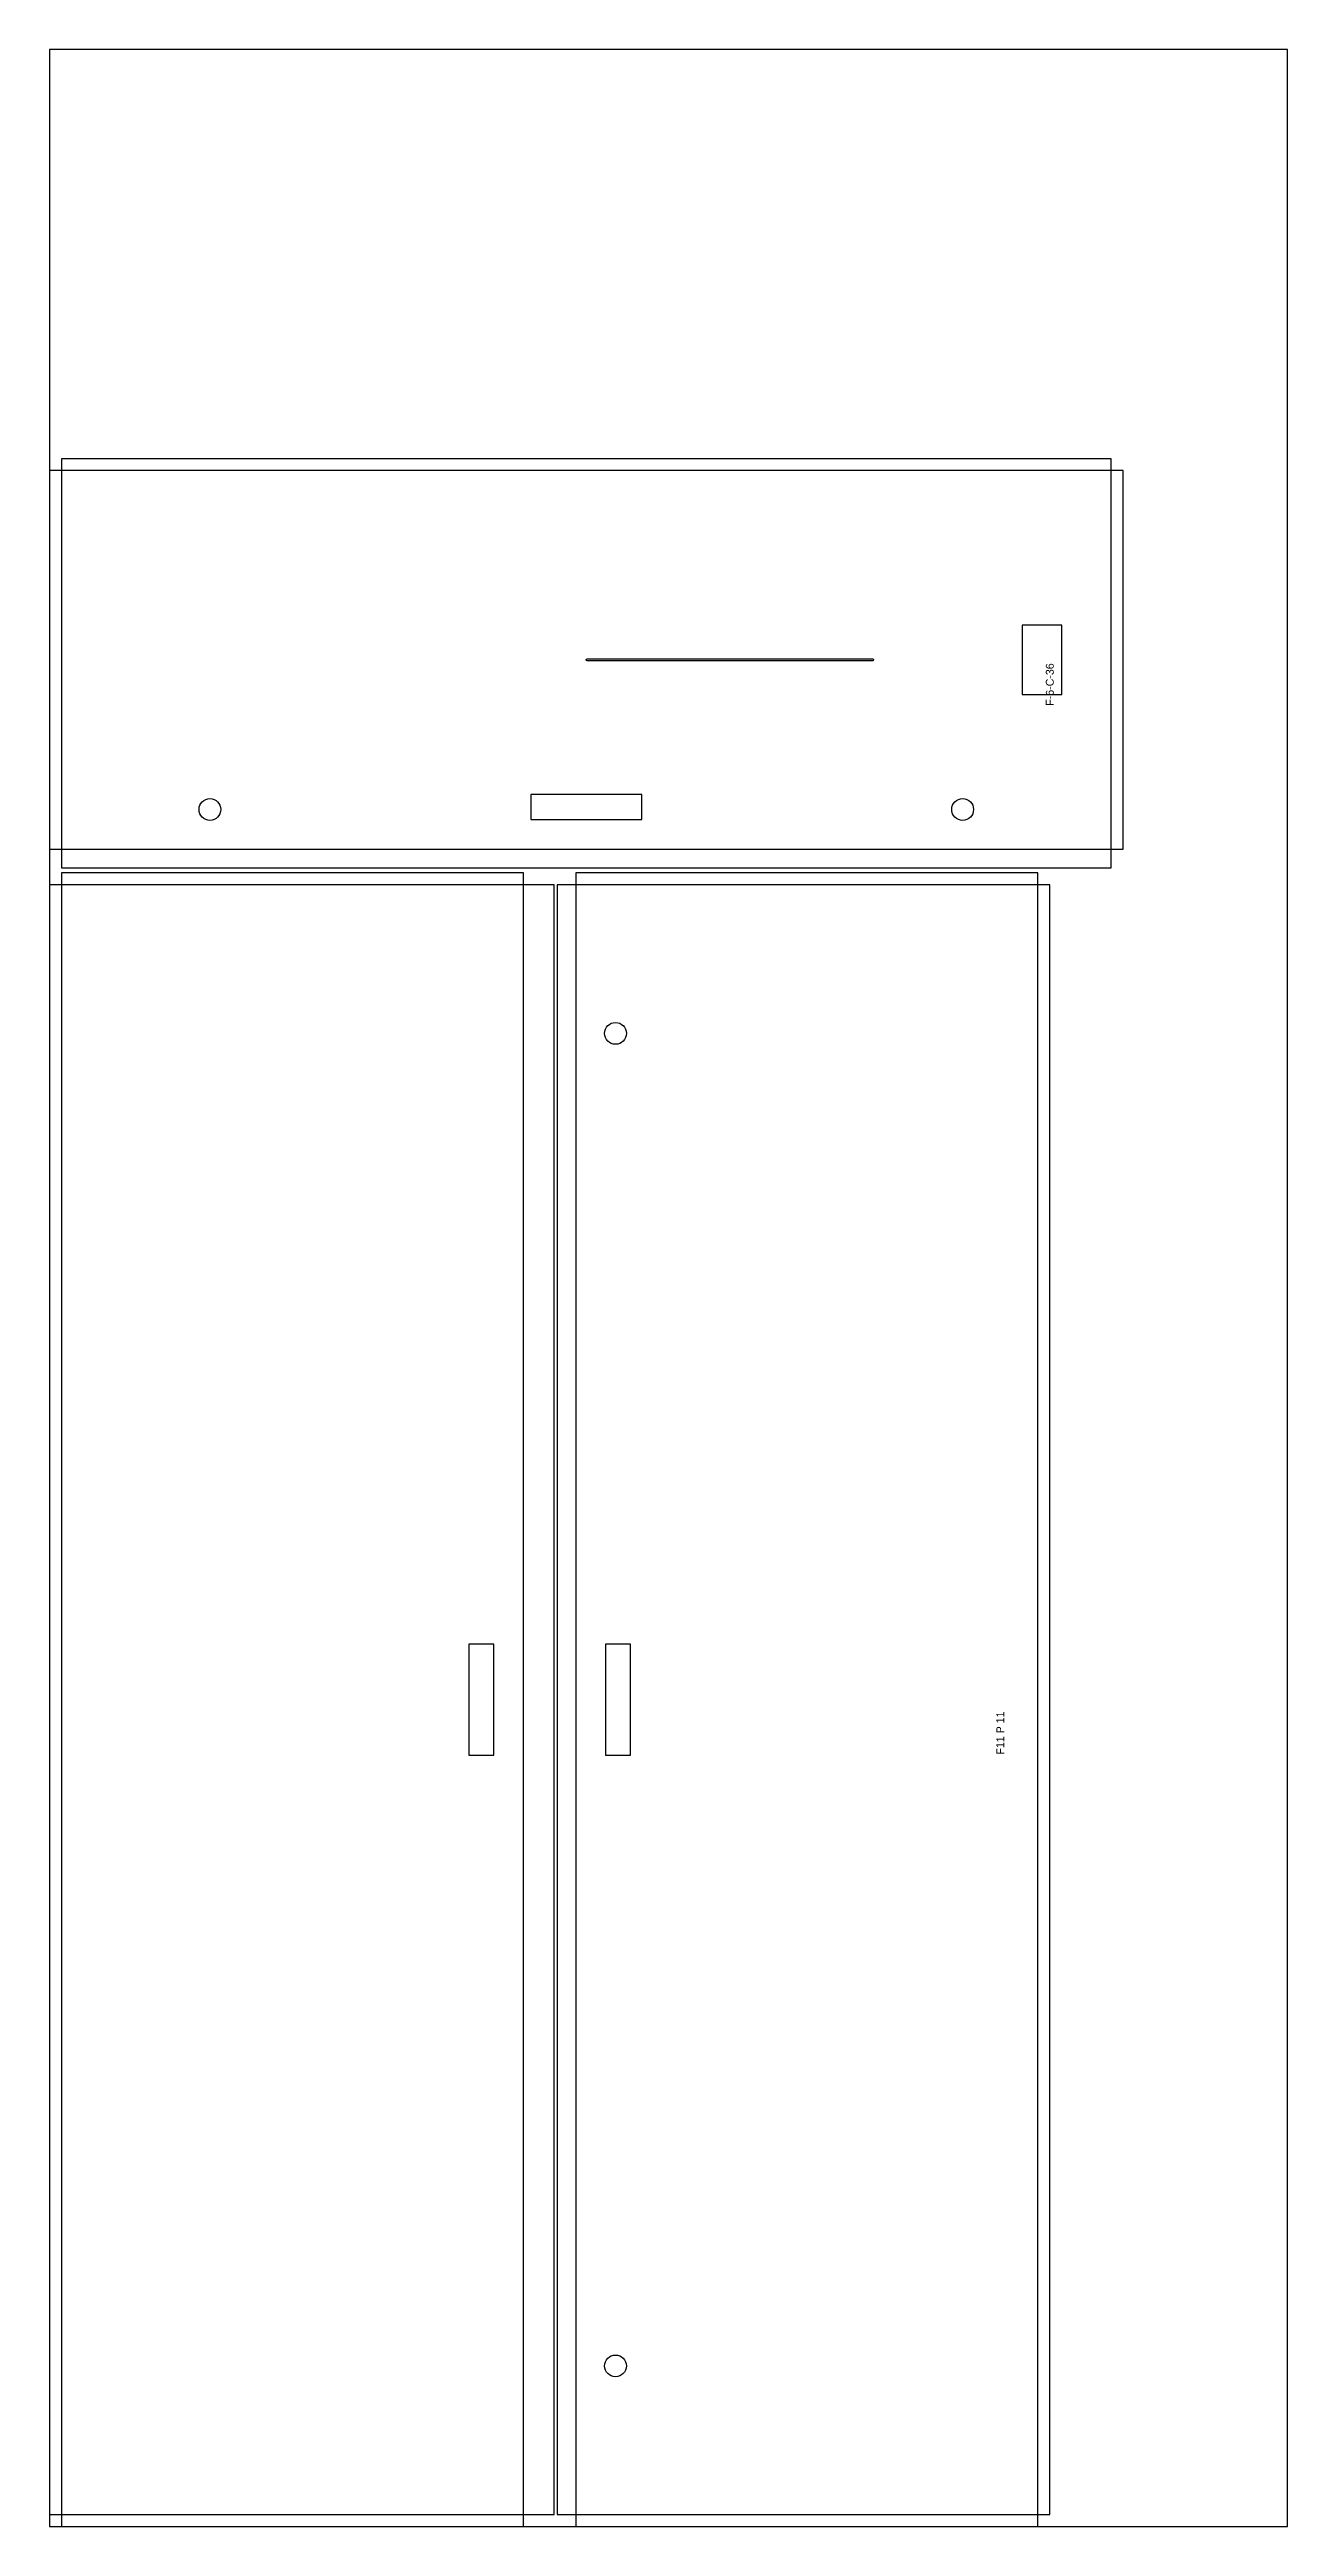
# Model space of a CAD drawing. Header units: metres. Extents: x 0 to 1250, y 0 to 2500.
import ezdxf
from ezdxf.enums import TextEntityAlignment as Align

# ---------------------------------------------------------------- set-up
doc = ezdxf.new("R2010")
doc.units = ezdxf.units.M
for name, color, linetype in [('BIN', 2, 'Continuous'), ('CUT', 4, 'Continuous'), ('DIMENSIONS', 1, 'Continuous')]:
    doc.layers.add(name, color=color, linetype=linetype)

msp = doc.modelspace()

# ---------------------------------------------------------------- linework, layer by layer
at = {"layer": 'BIN'}
msp.add_lwpolyline([(0, 0), (1250, 0), (1250, 2500), (0, 2500), (0, 0)], dxfattribs=at)
at = {"layer": 'CUT'}
for points in [[(1084, 1693), (1084, 2075), (0, 2075), (0, 1693), (1084, 1693)], [(1072, 1674), (1072, 2087), (12, 2087), (12, 1674), (1072, 1674)], [(1022, 1849), (1022, 1919), (982, 1919), (982, 1849), (1022, 1849)], [(542, 1884), (542, 1884.2), (542.1, 1884.4), (542.2, 1884.6), (542.3, 1884.7), (542.4, 1884.8), (542.6, 1884.9), (542.8, 1885), (543, 1885), (831, 1885), (831.2, 1885), (831.4, 1884.9), (831.6, 1884.8), (831.7, 1884.7), (831.8, 1884.6), (831.9, 1884.4), (832, 1884.2), (832, 1884), (832, 1883.8), (831.9, 1883.6), (831.8, 1883.4), (831.7, 1883.3), (831.6, 1883.2), (831.4, 1883.1), (831.2, 1883), (831, 1883), (543, 1883), (542.8, 1883), (542.6, 1883.1), (542.4, 1883.2), (542.3, 1883.3), (542.2, 1883.4), (542.1, 1883.6), (542, 1883.8), (542, 1884)], [(598, 1723), (598, 1748), (486, 1748), (486, 1723), (598, 1723)], [(0, 12), (509.5, 12), (509.5, 1657), (0, 1657), (0, 12)], [(12, 0), (478.5, 0), (478.5, 1669), (12, 1669), (12, 0)], [(512.5, 12), (1010, 12), (1010, 1657), (512.5, 1657), (512.5, 12)], [(531.5, 0), (998, 0), (998, 1669), (531.5, 1669), (531.5, 0)], [(423.5, 778.5), (448.5, 778.5), (448.5, 890.5), (423.5, 890.5), (423.5, 778.5)], [(561.5, 778.5), (586.5, 778.5), (586.5, 890.5), (561.5, 890.5), (561.5, 778.5)]]:
    msp.add_lwpolyline(points, dxfattribs=at)
for centre in [(162, 1733), (922, 1733), (571.5, 1507), (571.5, 162)]:
    msp.add_circle(centre, 11, dxfattribs=at)

# ---------------------------------------------------------------- texts
at = {"layer": 'DIMENSIONS'}
for s, p in [('F-6-C-36', (1010, 1880.5)), ('F11 P 11', (960, 822.5))]:
    msp.add_text(s, height=8, rotation=90, dxfattribs=at).set_placement(p, align=Align.MIDDLE_RIGHT)

doc.saveas('drawing.dxf')
